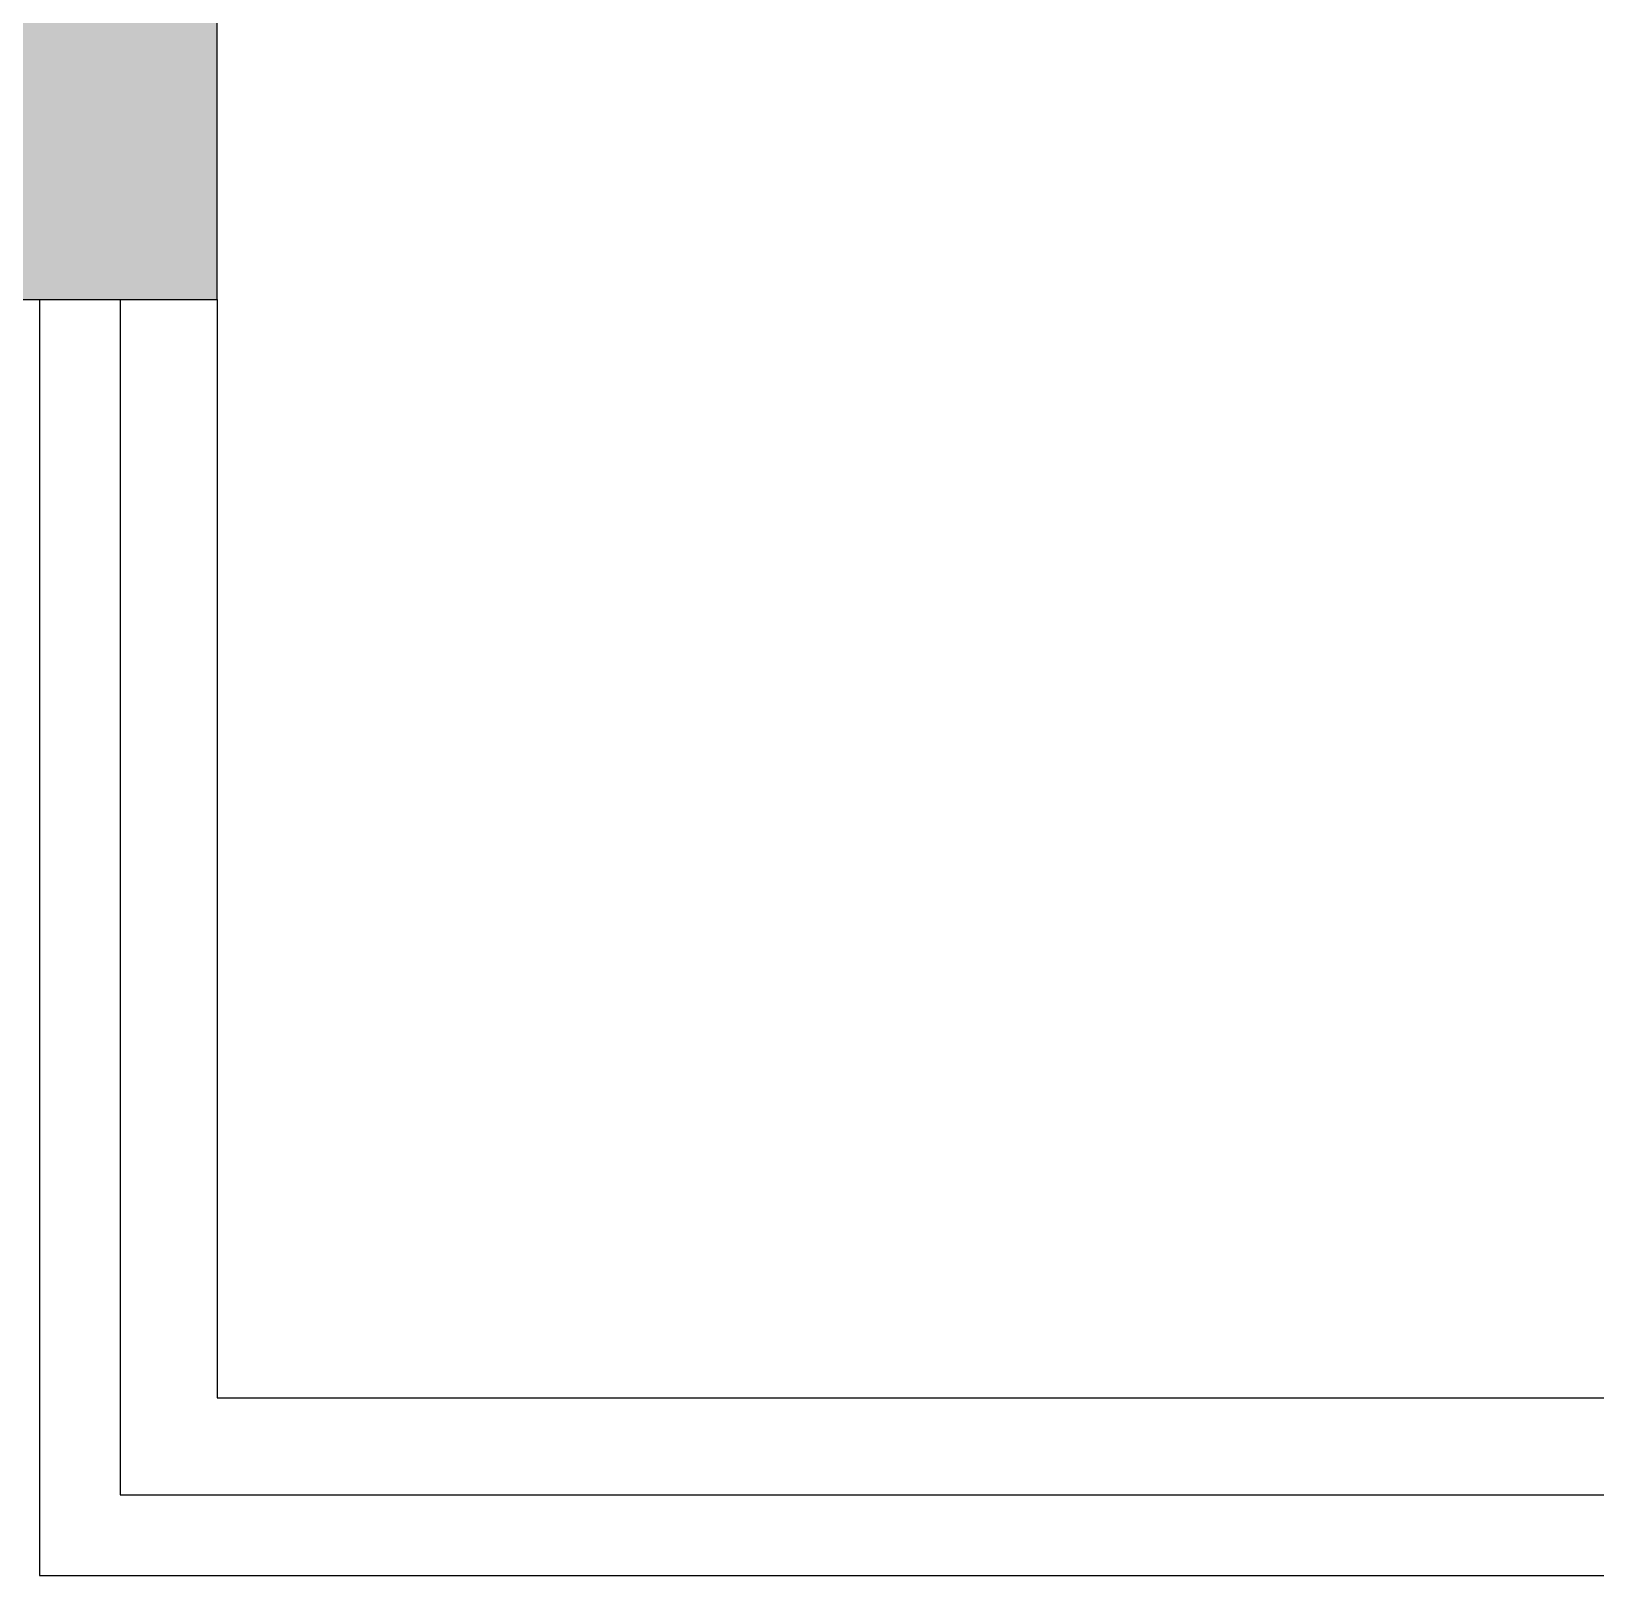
# Model space of a CAD drawing. Header units: metres. Extents: x 46426 to 130526, y 61608 to 121008.
# Drawn here: x 55131 to 57069, y 83802 to 85725 of the extents above; entities that cross this region are included whole.
import ezdxf

# ---------------------------------------------------------------- set-up
doc = ezdxf.new("R2010")
doc.units = ezdxf.units.M
for name, color, linetype in [('SOLID', 7, 'Continuous'), ('WALL', 2, 'Continuous'), ('WINDOW', 7, 'Continuous')]:
    doc.layers.add(name, color=color, linetype=linetype)

msp = doc.modelspace()

# ---------------------------------------------------------------- hatches: boundary and pattern name
at = {"layer": 'SOLID'}
h = msp.add_hatch(dxfattribs=at)
h.set_pattern_fill('SOLID')
h.paths.add_polyline_path([(55121.34, 85992.4), (54881.34, 85992.4), (54881.34, 85392.4), (55121.34, 85392.4)])
h.paths.add_polyline_path([(55121.34, 85392.4), (55361.34, 85392.4), (55361.34, 85992.4), (55121.34, 85992.4)])
h.paths.add_polyline_path([(59321.34, 83792.4), (59921.34, 83792.4), (59921.34, 84032.4), (59321.34, 84032.4)])
h.paths.add_polyline_path([(59921.34, 83552.4), (59921.34, 83792.4), (59321.34, 83792.4), (59321.34, 83552.4)])

# ---------------------------------------------------------------- linework, layer by layer
at = {"layer": 'WALL'}
for p, q in [((55361.34, 85392.4), (55361.34, 87016.79)), ((54881.34, 85392.4), (55361.34, 85392.4))]:
    msp.add_line(p, q, dxfattribs=at)
at = {"layer": 'WINDOW'}
for p, q in [((55141.34, 85392.4), (55141.34, 83812.4)), ((55241.34, 85392.4), (55241.34, 83912.4)), ((55361.34, 85392.4), (55361.34, 84032.4)), ((55361.34, 84032.4), (59321.34, 84032.4)), ((55241.34, 83912.4), (59321.34, 83912.4)), ((55141.34, 83812.4), (59321.34, 83812.4))]:
    msp.add_line(p, q, dxfattribs=at)

doc.saveas('drawing.dxf')
